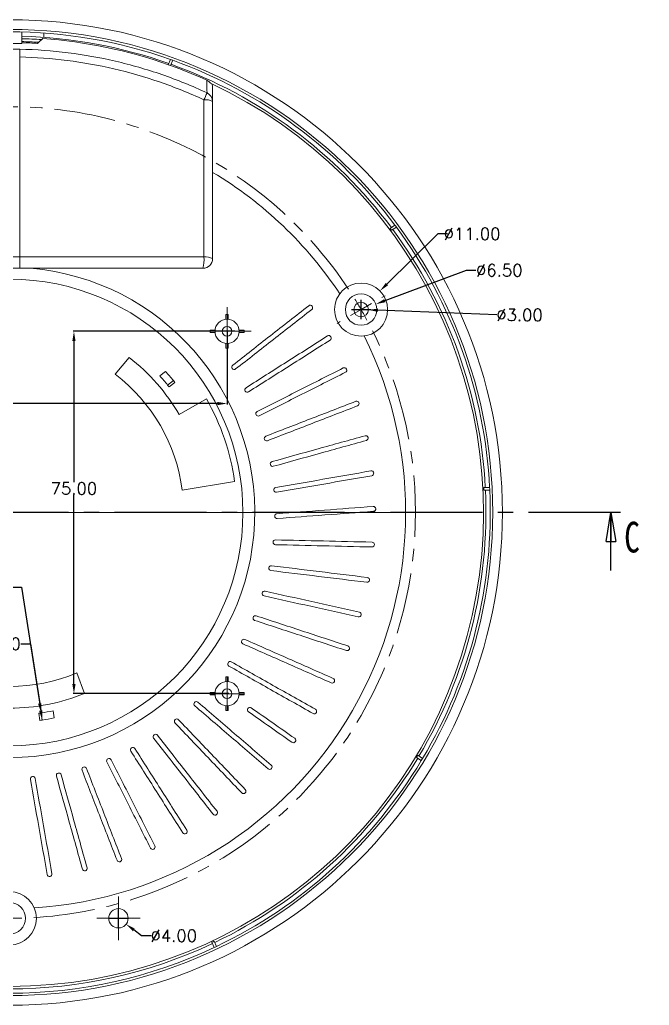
# Model space of a CAD drawing. Header units: inches. Extents: x -602 to 2189, y 557 to 1254.
# Drawn here: x -253.6 to -123.3, y 898.7 to 1102.7 of the extents above; entities that cross this region are included whole.
import ezdxf

# ---------------------------------------------------------------- set-up
doc = ezdxf.new("R2010")
doc.units = ezdxf.units.IN
doc.linetypes.add('CENTER2', pattern=[28.575, 19.05, -3.175, 3.175, -3.175])
doc.linetypes.add('CENTERX2', pattern=[20.32, 12.7, -2.54, 2.54, -2.54])
doc.styles.add('SLDTEXTSTYLE0', font='TXT', dxfattribs={"width": 0.75})
doc.styles.get("Standard").update_dxf_attribs({"font": 'txt', "bigfont": 'gbcbig.shx'})
doc.dimstyles.new('2.5', dxfattribs={"dimtxt": 2.5, "dimasz": 2, "dimexe": 0.18, "dimexo": 0.0625, "dimgap": 0.09, "dimtad": 0, "dimtih": 1, "dimtoh": 1, "dimzin": 0, "dimdsep": 46, "dimtxsty": 'Standard', "dimcen": 2, "dimadec": 0, "dimazin": 0, "dimtfac": 1, "dimtofl": 0, "dimtmove": 0, "dimatfit": 3, "dimfxl": 1, "dimtolj": 1, "dimtzin": 0, "dimarcsym": 0})

# ---------------------------------------------------------------- blocks, each defined once
blk = doc.blocks.new('SW_CENTERMARKSYMBOL_4')
at = {"color": 0, "linetype": 'Continuous', "lineweight": 0}
for p, q in [((0, 2.5), (0, 5)), ((0, 0), (0, 2.5)), ((-2.5, 0), (-5, 0)), ((0, 0), (-2.5, 0)), ((0, 0), (0, -2.5)), ((0, 0), (2.5, 0)), ((2.5, 0), (5, 0)), ((0, -2.5), (0, -5))]:
    blk.add_line(p, q, dxfattribs=at)
blk = doc.blocks.new('SW_CENTERMARKSYMBOL_6')
at = {"color": 0, "linetype": 'Continuous', "lineweight": 0}
for p, q in [((72.75, -37), (72.75, 44.5)), ((-4.33, 2.5), (-4.98, 2.87)), ((149.82, 2.5), (150.47, 2.87)), ((0, 0), (-2.17, 1.25)), ((0, 0), (2.17, -1.25)), ((145.49, 0), (147.66, 1.25)), ((145.49, 0), (143.33, -1.25)), ((4.33, -2.5), (4.98, -2.88)), ((141.16, -2.5), (140.51, -2.88)), ((72.75, -42), (72.75, -39.5)), ((67.75, -42), (-13.75, -42)), ((72.75, -42), (70.25, -42)), ((72.75, -42), (72.75, -44.5)), ((72.75, -42), (75.25, -42)), ((77.75, -42), (159.25, -42)), ((72.75, -47), (72.75, -128.5)), ((72.75, -121), (72.75, -120.25)), ((72.75, -126), (72.75, -123.5)), ((72.75, -126), (72.75, -128.5)), ((72.75, -131), (72.75, -131.75))]:
    blk.add_line(p, q, dxfattribs=at)
at = {"color": 0, "linetype": 'CENTERX2', "lineweight": 0}
for start, end in [(33.4105, 146.5895), (153.4105, 266.5895), (273.4105, 26.5895)]:
    blk.add_arc((72.75, -42), 84, start, end, dxfattribs=at)
at = {"color": 0, "linetype": 'Continuous', "lineweight": 0}
for start, end in [(148.2948, 150), (30, 31.7052), (150, 151.7052), (28.2948, 30), (268.2948, 270), (270, 271.7052)]:
    blk.add_arc((72.75, -42), 84, start, end, dxfattribs=at)
blk = doc.blocks.new('SW_CENTERMARKSYMBOL_8')
at = {"color": 0, "linetype": 'Continuous', "lineweight": 0}
for p, q in [((0, 2.5), (0, 4.5)), ((0, 0), (0, 2.5)), ((-2.5, 0), (-4.5, 0)), ((0, 0), (-2.5, 0)), ((0, 0), (0, -2.5)), ((0, 0), (2.5, 0)), ((2.5, 0), (4.5, 0)), ((0, -2.5), (0, -4.5))]:
    blk.add_line(p, q, dxfattribs=at)
blk = doc.blocks.new('SW_CENTERMARKSYMBOL_9')
at = {"color": 0, "linetype": 'Continuous', "lineweight": 0}
for p, q in [((0, 2.5), (0, 3.5)), ((0, 0), (0, 2.5)), ((-2.5, 0), (-3.5, 0)), ((0, 0), (-2.5, 0)), ((0, 0), (0, -2.5)), ((0, 0), (2.5, 0)), ((2.5, 0), (3.5, 0)), ((0, -2.5), (0, -3.5))]:
    blk.add_line(p, q, dxfattribs=at)
blk = doc.blocks.new('_CLOSED')
at = {"color": 0, "linetype": 'ByBlock', "lineweight": -2}
for p, q in [((-1, 0.166667), (0, 0)), ((-1, 0.166667), (-1, -0.166667)), ((0, 0), (-1, -0.166667)), ((0, 0), (-1, 0))]:
    blk.add_line(p, q, dxfattribs=at)
blk = doc.blocks.new('*D178')
at = {"color": 0, "lineweight": -2}
for p, q in [((-209.09, 1038.16), (-242.59, 1038.16)), ((-242.41, 1036.16), (-242.41, 1006.96)), ((-242.41, 965.16), (-242.41, 1004.28)), ((-210.3, 963.16), (-242.59, 963.16))]:
    blk.add_line(p, q, dxfattribs=at)
at = {"color": 0}
for points in [[(-242.74, 1036.16), (-242.07, 1036.16), (-242.41, 1038.16)], [(-242.74, 965.16), (-242.07, 965.16), (-242.41, 963.16)]]:
    blk.add_solid(points, dxfattribs=at)
at = {"layer": 'Defpoints', "color": 0}
for p in [(-242.41, 1038.16), (-209.02, 1038.16), (-210.24, 963.16)]:
    blk.add_point(p, dxfattribs=at)
at = {"color": 0, "insert": (-242.41, 1005.62), "char_height": 2.5, "attachment_point": 5}
blk.add_mtext('\\A1;75.00', dxfattribs=at)
blk = doc.blocks.new('*D179')
at = {"color": 0, "lineweight": -2}
for p, q in [((-300.69, 1038.09), (-300.69, 1023.03)), ((-210.69, 1038.09), (-210.69, 1023.03)), ((-298.69, 1023.21), (-268.79, 1023.21)), ((-212.69, 1023.21), (-259.86, 1023.21))]:
    blk.add_line(p, q, dxfattribs=at)
at = {"color": 0}
for points in [[(-298.69, 1023.54), (-298.69, 1022.88), (-300.69, 1023.21)], [(-212.69, 1023.54), (-212.69, 1022.88), (-210.69, 1023.21)]]:
    blk.add_solid(points, dxfattribs=at)
at = {"layer": 'Defpoints', "color": 0}
for p in [(-300.69, 1038.16), (-210.69, 1038.16), (-210.69, 1023.21)]:
    blk.add_point(p, dxfattribs=at)
at = {"color": 0, "insert": (-264.33, 1023.21), "char_height": 2.5, "attachment_point": 5}
blk.add_mtext('\\A1;90.00', dxfattribs=at)
blk = doc.blocks.new('*D186')
at = {"color": 0, "lineweight": -2}
for p, q in [((-167.05, 1058.33), (-177.6, 1047.92)), ((-165.05, 1058.33), (-167.05, 1058.33)), ((-182.94, 1040.66), (-182.94, 1044.66)), ((-184.94, 1042.66), (-180.94, 1042.66))]:
    blk.add_line(p, q, dxfattribs=at)
at = {"color": 0}
blk.add_solid([(-177.84, 1048.16), (-177.37, 1047.68), (-179.03, 1046.52)], dxfattribs=at)
at = {"layer": 'Defpoints', "color": 0}
for p in [(-179.03, 1046.52), (-186.86, 1038.79)]:
    blk.add_point(p, dxfattribs=at)
at = {"color": 0, "insert": (-159.96, 1058.33), "char_height": 2.5, "attachment_point": 5}
blk.add_mtext('\\A1;∅11.00', dxfattribs=at)
blk = doc.blocks.new('*D187')
at = {"color": 0, "lineweight": -2}
for p, q in [((-161.2, 1050.78), (-178.03, 1044.49)), ((-159.2, 1050.78), (-161.2, 1050.78)), ((-182.94, 1040.66), (-182.94, 1044.66)), ((-184.94, 1042.66), (-180.94, 1042.66))]:
    blk.add_line(p, q, dxfattribs=at)
at = {"color": 0}
blk.add_solid([(-178.14, 1044.81), (-177.91, 1044.18), (-179.9, 1043.79)], dxfattribs=at)
at = {"layer": 'Defpoints', "color": 0}
for p in [(-179.9, 1043.79), (-185.99, 1041.52)]:
    blk.add_point(p, dxfattribs=at)
at = {"color": 0, "insert": (-154.32, 1050.78), "char_height": 2.5, "attachment_point": 5}
blk.add_mtext('\\A1;∅6.50', dxfattribs=at)
blk = doc.blocks.new('*D188')
at = {"color": 0, "lineweight": -2}
for p, q in [((-182.94, 1040.66), (-182.94, 1044.66)), ((-184.94, 1042.66), (-180.94, 1042.66)), ((-154.81, 1041.55), (-179.45, 1042.52))]:
    blk.add_line(p, q, dxfattribs=at)
at = {"color": 0}
blk.add_solid([(-179.43, 1042.85), (-179.46, 1042.19), (-181.44, 1042.6)], dxfattribs=at)
at = {"layer": 'Defpoints', "color": 0}
for p in [(-184.44, 1042.71), (-181.44, 1042.6)]:
    blk.add_point(p, dxfattribs=at)
at = {"color": 0, "insert": (-150.14, 1041.55), "char_height": 2.5, "attachment_point": 5}
blk.add_mtext('\\A1;∅3.00', dxfattribs=at)
blk = doc.blocks.new('*D189')
at = {"color": 0, "lineweight": -2}
for p, q in [((-253.43, 973.47), (-251.43, 973.47)), ((-251.43, 973.47), (-249.5, 961.14))]:
    blk.add_line(p, q, dxfattribs=at)
at = {"color": 0}
blk.add_solid([(-249.17, 961.19), (-249.83, 961.09), (-249.2, 959.16)], dxfattribs=at)
at = {"layer": 'Defpoints', "color": 0}
for p in [(-255.69, 1000.66), (-249.2, 959.16)]:
    blk.add_point(p, dxfattribs=at)
at = {"color": 0, "insert": (-259.36, 973.47), "char_height": 2.5, "attachment_point": 5}
blk.add_mtext('\\A1;R42.00', dxfattribs=at)
blk = doc.blocks.new('*D190')
at = {"color": 0, "lineweight": -2}
for p, q in [((-255.27, 985.19), (-253.27, 985.19)), ((-253.27, 985.19), (-249.29, 959.65))]:
    blk.add_line(p, q, dxfattribs=at)
at = {"color": 0}
blk.add_solid([(-248.96, 959.7), (-249.62, 959.6), (-248.98, 957.68)], dxfattribs=at)
at = {"layer": 'Defpoints', "color": 0}
for p in [(-255.69, 1000.66), (-248.98, 957.68)]:
    blk.add_point(p, dxfattribs=at)
at = {"color": 0, "insert": (-261.41, 985.19), "char_height": 2.5, "attachment_point": 5}
blk.add_mtext('\\A1;R43.50', dxfattribs=at)
blk = doc.blocks.new('*D191')
at = {"color": 0, "lineweight": -2}
for p, q in [((-233.19, 914.66), (-233.19, 918.66)), ((-235.19, 916.66), (-231.19, 916.66)), ((-228.4, 913.04), (-230, 914.25)), ((-226.4, 913.04), (-228.4, 913.04))]:
    blk.add_line(p, q, dxfattribs=at)
at = {"color": 0}
blk.add_solid([(-229.8, 914.51), (-230.2, 913.98), (-231.59, 915.45)], dxfattribs=at)
at = {"layer": 'Defpoints', "color": 0}
for p in [(-234.79, 917.86), (-231.59, 915.45)]:
    blk.add_point(p, dxfattribs=at)
at = {"color": 0, "insert": (-221.73, 913.04), "char_height": 2.5, "attachment_point": 5}
blk.add_mtext('\\A1;∅4.00', dxfattribs=at)
blk = doc.blocks.new('*D205')
at = {"color": 0, "lineweight": -2}
for p, q in [((-96.69, 941.35), (-94.69, 941.35)), ((-94.69, 941.35), (-91.56, 942.2))]:
    blk.add_line(p, q, dxfattribs=at)
at = {"color": 0}
blk.add_solid([(-91.65, 942.53), (-91.47, 941.88), (-89.63, 942.73)], dxfattribs=at)
at = {"layer": 'Defpoints', "color": 0}
for p in [(-89.63, 942.73), (-186.47, 916.41)]:
    blk.add_point(p, dxfattribs=at)
at = {"color": 0, "insert": (-103.44, 941.35), "char_height": 2.5, "attachment_point": 5}
blk.add_mtext('\\A1;R100.36', dxfattribs=at)

msp = doc.modelspace()

# ---------------------------------------------------------------- linework, layer by layer
at = {"color": 7, "linetype": 'Continuous', "lineweight": 15}
for p, q in [((-253.189, 1100.124), (-253.189, 1097.723)), ((-248.617, 1099), (-248.617, 1099.904)), ((-253.64, 1053.549), (-253.64, 1094.938)), ((-222.412, 1094.426), (-222.873, 1093.314)), ((-222.401, 1093.145), (-221.941, 1094.257)), ((-215.499, 1053.547), (-215.499, 1086.074)), ((-213.689, 1085.728), (-213.689, 1053.201)), ((-175.924, 1060.135), (-176.925, 1059.466)), ((-176.627, 1059.064), (-175.626, 1059.733)), ((-257.739, 1053.549), (-253.64, 1053.549)), ((-253.64, 1051.201), (-253.64, 1053.549)), ((-253.64, 1051.201), (-257.739, 1051.201)), ((-215.689, 1051.201), (-253.64, 1051.201)), ((-210.939, 1041.656), (-210.939, 1040.643)), ((-210.439, 1041.656), (-210.939, 1041.656)), ((-210.439, 1040.643), (-210.439, 1041.656)), ((-214.189, 1038.406), (-214.189, 1037.906)), ((-213.177, 1038.406), (-214.189, 1038.406)), ((-207.189, 1038.406), (-208.202, 1038.406)), ((-207.189, 1037.906), (-207.189, 1038.406)), ((-214.189, 1037.906), (-213.177, 1037.906)), ((-208.202, 1037.906), (-207.189, 1037.906)), ((-210.939, 1035.668), (-210.939, 1034.656)), ((-210.939, 1034.656), (-210.439, 1034.656)), ((-210.439, 1034.656), (-210.439, 1035.668)), ((-230.982, 1032.746), (-233.86, 1029.282)), ((-223.447, 1029.856), (-224.628, 1028.926)), ((-223.001, 1027.028), (-221.822, 1027.955)), ((-222.689, 1026.637), (-221.511, 1027.564)), ((-214.986, 1024.156), (-220.615, 1020.906)), ((-219.984, 1005.248), (-209.134, 1007.106)), ((-156.322, 1005.796), (-157.526, 1005.796)), ((-157.501, 1005.296), (-156.298, 1005.296)), ((-240.252, 963.213), (-241.813, 967.438)), ((-210.939, 965.643), (-210.939, 966.656)), ((-210.939, 966.656), (-210.439, 966.656)), ((-210.439, 966.656), (-210.439, 965.643)), ((-214.189, 962.906), (-214.189, 963.406)), ((-214.189, 963.406), (-213.177, 963.406)), ((-213.177, 962.906), (-214.189, 962.906)), ((-208.202, 963.406), (-207.189, 963.406)), ((-207.189, 962.906), (-208.202, 962.906)), ((-207.189, 963.406), (-207.189, 962.906)), ((-249.689, 959.087), (-249.475, 957.602)), ((-249.195, 959.161), (-248.981, 957.676)), ((-246.523, 958.133), (-246.737, 959.621)), ((-210.939, 959.656), (-210.939, 960.668)), ((-210.439, 959.656), (-210.939, 959.656)), ((-210.439, 960.668), (-210.439, 959.656)), ((-171.471, 949.963), (-170.47, 949.295)), ((-170.213, 949.724), (-171.214, 950.393)), ((-212.914, 910.82), (-213.375, 911.932)), ((-213.828, 911.717), (-213.367, 910.605))]:
    msp.add_line(p, q, dxfattribs=at)
at = {"color": 1, "linetype": 'CENTER2'}
msp.add_line((-129.209, 1000.656), (-382.169, 1000.656), dxfattribs=at)
at = {"color": 7, "linetype": 'Continuous', "lineweight": 30}
msp.add_line((-131.209, 988.656), (-131.209, 1000.656), dxfattribs=at)
at = {"color": 7, "linetype": 'Continuous', "lineweight": 15}
for centre, radius in [((-255.689, 1000.656), 102), ((-255.689, 1000.656), 100), ((-255.689, 1000.656), 48.284), ((-182.943, 1042.656), 5.5), ((-182.943, 1042.656), 3.25), ((-182.943, 1042.656), 1.5), ((-210.689, 1038.156), 2.5), ((-210.689, 1038.156), 1), ((-210.689, 963.156), 2.5), ((-210.689, 963.156), 1), ((-255.689, 916.656), 5.5), ((-255.689, 916.656), 3.25), ((-233.189, 916.656), 2)]:
    msp.add_circle(centre, radius, dxfattribs=at)
for centre, radius, start, end in [((-255.689, 1000.656), 99.5, 70.46118, 109.53882), ((-255.689, 1000.656), 97.099, 88.52465, 91.47535), ((-255.689, 1000.656), 98.598, 70.4883, 88.54708), ((-255.689, 1000.656), 98.098, 86.16387, 88.53967), ((-255.689, 1000.656), 97.5, 86.49825, 88.53072), ((-255.689, 1000.656), 97.275, 86.61124, 88.52732), ((-255.689, 1000.656), 98.333, 70.49634, 86.03003), ((-107.757, 1091.885), 145.915, 178.16386, 178.80093), ((-255.689, 1000.656), 99.5, 70.17291, 70.46118), ((-255.689, 1000.656), 99.5, 36.71118, 70.17291), ((-255.689, 1000.656), 98.298, 70.20562, 70.49743), ((-255.689, 1000.656), 98.333, 65.47474, 70.20465), ((-255.689, 1000.656), 98.598, 36.7383, 70.19739), ((-255.689, 1000.656), 98.098, 115.0799, 64.9201), ((-253.153, 1103.904), 41.662, 334.66032, 336.82759), ((-215.651, 1085.719), 1.962, 0.25502, 65.94418), ((-215.093, 1083.29), 2.813, 60.06983, 98.29517), ((-255.689, 1000.656), 81.972, 33.53064, 59.17823), ((-255.689, 1000.656), 98.298, 36.45562, 36.74743), ((-255.689, 1000.656), 98.598, 2.9883, 36.44739), ((-255.689, 1000.656), 99.5, 36.42291, 36.71118), ((-255.689, 1000.656), 99.5, 2.96118, 36.42291), ((-221.999, 1052.895), 6.533, 344.97492, 5.7293), ((-215.689, 1053.201), 2, 270, 0), ((-215.093, 1050.763), 2.813, 60.06983, 98.29517), ((-255.689, 1000.656), 50.728, 94.86336, 85.13664), ((-255.689, 1000.656), 81.972, 273.53064, 26.46936), ((-255.689, 1000.656), 40.5, 30, 52.40612), ((-255.689, 1000.656), 36, 7.32842, 52.67158), ((-255.689, 1000.656), 42, 38.89532, 42.30664), ((-255.689, 1000.656), 43.5, 38.8718, 42.16526), ((-255.689, 1000.656), 42, 38.21321, 38.89532), ((-255.689, 1000.656), 43.5, 38.21321, 38.8718), ((-255.689, 1000.656), 47, 7.88753, 30), ((-255.689, 1000.656), 98.298, 2.70562, 2.99743), ((-255.689, 1000.656), 99.5, 2.67291, 2.96118), ((-255.689, 1000.656), 98.598, 329.2383, 2.69739), ((-255.689, 1000.656), 99.5, 329.21118, 2.67291), ((-255.689, 1000.656), 36, 247.32842, 292.67158), ((-255.689, 1000.656), 40.5, 270, 292.40612), ((-255.689, 1000.656), 42, 278.21321, 278.89532), ((-255.689, 1000.656), 42, 278.89532, 282.30664), ((-255.689, 1000.656), 43.5, 278.21321, 278.8718), ((-255.689, 1000.656), 43.5, 278.8718, 282.16526), ((-255.689, 1000.656), 98.598, 295.4883, 328.94739), ((-255.689, 1000.656), 99.5, 295.46118, 328.92291), ((-255.689, 1000.656), 98.298, 328.95562, 329.24743), ((-255.689, 1000.656), 99.5, 328.92291, 329.21118), ((-255.689, 1000.656), 98.298, 295.20562, 295.49743), ((-255.689, 1000.656), 99.5, 244.82709, 295.17291), ((-255.689, 1000.656), 98.598, 244.80261, 295.19739), ((-255.689, 1000.656), 99.5, 295.17291, 295.46118)]:
    msp.add_arc(centre, radius, start, end, dxfattribs=at)
msp.add_ellipse((-253.64, 1053.201), major_axis=(400, 0), ratio=0.0008682, start_param=1.4752989, end_param=1.5707963, dxfattribs=at)
for points in [[(-249.939, 1097.761), (-249.587, 1098.093), (-249.234, 1098.424), (-248.882, 1098.753)], [(-257.782, 1096.56), (-256.387, 1096.592), (-254.992, 1096.592), (-253.597, 1096.56)], [(-213.689, 1088.549), (-213.689, 1087.611), (-213.689, 1086.671), (-213.689, 1085.728)], [(-197.266, 953.096), (-200.298, 955.222), (-203.299, 957.328), (-206.27, 959.412)], [(-205.696, 960.231), (-202.725, 958.146), (-199.723, 956.041), (-196.692, 953.915)]]:
    msp.add_open_spline(points, degree=3, dxfattribs=at)
for points, knots in [([(-253.597, 1096.56), (-250.232, 1096.484), (-246.9, 1096.235), (-240.302, 1095.4), (-237.035, 1094.814), (-230.567, 1093.308), (-227.365, 1092.388), (-222.612, 1090.747), (-221.034, 1090.156), (-217.917, 1088.894), (-216.375, 1088.223), (-214.851, 1087.51)], [0, 0, 0, 0, 0.25, 0.25, 0.5, 0.5, 0.75, 0.75, 0.875, 0.875, 1, 1, 1, 1]), ([(-215.499, 1086.074), (-217, 1086.772), (-218.519, 1087.43), (-221.589, 1088.667), (-223.143, 1089.246), (-227.822, 1090.852), (-230.974, 1091.754), (-237.341, 1093.229), (-240.556, 1093.802), (-247.05, 1094.62), (-250.329, 1094.864), (-253.64, 1094.938)], [0, 0, 0, 0, 0.125, 0.125, 0.25, 0.25, 0.5, 0.5, 0.75, 0.75, 1, 1, 1, 1]), ([(-214.851, 1087.51), (-214.853, 1087.766), (-214.856, 1088.022), (-214.858, 1088.278), (-214.862, 1088.892), (-214.867, 1089.505), (-214.872, 1090.117)], [0, 0, 0, 0, 0.004, 0.004, 0.004, 0.013618257, 0.013618257, 0.013618257, 0.013618257]), ([(-214.872, 1090.117), (-214.721, 1090.048), (-214.581, 1089.962), (-214.325, 1089.757), (-214.208, 1089.637), (-214.108, 1089.505)], [0, 0, 0, 0, 0.5, 0.5, 1, 1, 1, 1]), ([(-213.869, 1089.393), (-213.81, 1089.259), (-213.765, 1089.122), (-213.705, 1088.84), (-213.689, 1088.695), (-213.689, 1088.549)], [0, 0, 0, 0, 0.5, 0.5, 1, 1, 1, 1]), ([(-209.537, 1031.148), (-206.959, 1033.162), (-204.357, 1035.195), (-199.104, 1039.3), (-196.453, 1041.371), (-193.777, 1043.461)], [0, 0, 0, 0, 0.5, 0.5, 1, 1, 1, 1]), ([(-193.162, 1042.673), (-195.837, 1040.583), (-198.487, 1038.512), (-203.741, 1034.408), (-206.343, 1032.374), (-208.922, 1030.36)], [0, 0, 0, 0, 0.5, 0.5, 1, 1, 1, 1]), ([(-193.777, 1043.461), (-193.673, 1043.542), (-193.538, 1043.579), (-193.279, 1043.548), (-193.156, 1043.478), (-192.995, 1043.273), (-192.957, 1043.137), (-192.989, 1042.875), (-193.058, 1042.754), (-193.162, 1042.673)], [0, 0, 0, 0, 0.25, 0.25, 0.5, 0.5, 0.75, 0.75, 1, 1, 1, 1]), ([(-206.774, 1026.483), (-204.011, 1028.235), (-201.222, 1030.003), (-195.592, 1033.573), (-192.751, 1035.375), (-189.883, 1037.193)], [0, 0, 0, 0, 0.5, 0.5, 1, 1, 1, 1]), ([(-189.348, 1036.349), (-192.215, 1034.531), (-195.056, 1032.729), (-200.686, 1029.159), (-203.475, 1027.39), (-206.238, 1025.638)], [0, 0, 0, 0, 0.5, 0.5, 1, 1, 1, 1]), ([(-189.883, 1037.193), (-189.772, 1037.264), (-189.634, 1037.288), (-189.38, 1037.231), (-189.264, 1037.15), (-189.124, 1036.929), (-189.099, 1036.791), (-189.157, 1036.533), (-189.237, 1036.42), (-189.348, 1036.349)], [0, 0, 0, 0, 0.25, 0.25, 0.5, 0.5, 0.75, 0.75, 1, 1, 1, 1]), ([(-208.922, 1030.36), (-209.024, 1030.28), (-209.155, 1030.243), (-209.414, 1030.271), (-209.54, 1030.34), (-209.704, 1030.549), (-209.742, 1030.687), (-209.708, 1030.95), (-209.639, 1031.068), (-209.537, 1031.148)], [0, 0, 0, 0, 0.25, 0.25, 0.5, 0.5, 0.75, 0.75, 1, 1, 1, 1]), ([(-204.48, 1021.569), (-201.559, 1023.042), (-198.61, 1024.529), (-192.657, 1027.531), (-189.654, 1029.046), (-186.622, 1030.575)], [0, 0, 0, 0, 0.5, 0.5, 1, 1, 1, 1]), ([(-186.622, 1030.575), (-186.504, 1030.634), (-186.365, 1030.644), (-186.117, 1030.562), (-186.01, 1030.47), (-185.892, 1030.237), (-185.881, 1030.097), (-185.963, 1029.846), (-186.054, 1029.741), (-186.172, 1029.682)], [0, 0, 0, 0, 0.25, 0.25, 0.5, 0.5, 0.75, 0.75, 1, 1, 1, 1]), ([(-186.172, 1029.682), (-189.203, 1028.153), (-192.206, 1026.638), (-198.159, 1023.637), (-201.108, 1022.149), (-204.03, 1020.676)], [0, 0, 0, 0, 0.5, 0.5, 1, 1, 1, 1]), ([(-206.238, 1025.638), (-206.347, 1025.569), (-206.482, 1025.544), (-206.736, 1025.598), (-206.855, 1025.678), (-206.998, 1025.902), (-207.023, 1026.044), (-206.963, 1026.302), (-206.883, 1026.413), (-206.774, 1026.483)], [0, 0, 0, 0, 0.25, 0.25, 0.5, 0.5, 0.75, 0.75, 1, 1, 1, 1]), ([(-202.678, 1016.454), (-199.627, 1017.634), (-196.547, 1018.825), (-190.329, 1021.23), (-187.191, 1022.443), (-184.025, 1023.668)], [0, 0, 0, 0, 0.5, 0.5, 1, 1, 1, 1]), ([(-183.664, 1022.735), (-186.83, 1021.511), (-189.967, 1020.298), (-196.185, 1017.893), (-199.266, 1016.702), (-202.317, 1015.522)], [0, 0, 0, 0, 0.5, 0.5, 1, 1, 1, 1]), ([(-184.025, 1023.668), (-183.902, 1023.716), (-183.762, 1023.712), (-183.523, 1023.607), (-183.425, 1023.504), (-183.331, 1023.261), (-183.333, 1023.12), (-183.44, 1022.879), (-183.541, 1022.783), (-183.664, 1022.735)], [0, 0, 0, 0, 0.25, 0.25, 0.5, 0.5, 0.75, 0.75, 1, 1, 1, 1]), ([(-204.03, 1020.676), (-204.145, 1020.618), (-204.281, 1020.606), (-204.529, 1020.685), (-204.639, 1020.777), (-204.76, 1021.013), (-204.771, 1021.157), (-204.686, 1021.408), (-204.595, 1021.511), (-204.48, 1021.569)], [0, 0, 0, 0, 0.25, 0.25, 0.5, 0.5, 0.75, 0.75, 1, 1, 1, 1]), ([(-202.317, 1015.522), (-202.438, 1015.475), (-202.575, 1015.477), (-202.814, 1015.579), (-202.915, 1015.681), (-203.012, 1015.929), (-203.008, 1016.073), (-202.899, 1016.314), (-202.799, 1016.408), (-202.678, 1016.454)], [0, 0, 0, 0, 0.25, 0.25, 0.5, 0.5, 0.75, 0.75, 1, 1, 1, 1]), ([(-201.386, 1011.188), (-198.234, 1012.063), (-195.052, 1012.947), (-188.628, 1014.732), (-185.387, 1015.632), (-182.116, 1016.541)], [0, 0, 0, 0, 0.5, 0.5, 1, 1, 1, 1]), ([(-182.116, 1016.541), (-181.989, 1016.576), (-181.85, 1016.558), (-181.623, 1016.43), (-181.535, 1016.319), (-181.465, 1016.067), (-181.482, 1015.928), (-181.612, 1015.698), (-181.721, 1015.612), (-181.848, 1015.577)], [0, 0, 0, 0, 0.25, 0.25, 0.5, 0.5, 0.75, 0.75, 1, 1, 1, 1]), ([(-181.848, 1015.577), (-185.119, 1014.668), (-188.36, 1013.768), (-194.783, 1011.984), (-197.966, 1011.1), (-201.118, 1010.224)], [0, 0, 0, 0, 0.5, 0.5, 1, 1, 1, 1]), ([(-201.118, 1010.224), (-201.243, 1010.19), (-201.379, 1010.205), (-201.607, 1010.33), (-201.697, 1010.442), (-201.77, 1010.698), (-201.752, 1010.841), (-201.62, 1011.07), (-201.511, 1011.153), (-201.386, 1011.188)], [0, 0, 0, 0, 0.25, 0.25, 0.5, 0.5, 0.75, 0.75, 1, 1, 1, 1]), ([(-200.616, 1005.82), (-197.393, 1006.383), (-194.14, 1006.951), (-187.572, 1008.098), (-184.259, 1008.676), (-180.914, 1009.26)], [0, 0, 0, 0, 0.5, 0.5, 1, 1, 1, 1]), ([(-180.742, 1008.275), (-184.086, 1007.691), (-187.4, 1007.113), (-193.967, 1005.966), (-197.22, 1005.398), (-200.444, 1004.835)], [0, 0, 0, 0, 0.5, 0.5, 1, 1, 1, 1]), ([(-180.914, 1009.26), (-180.784, 1009.283), (-180.648, 1009.252), (-180.434, 1009.102), (-180.358, 1008.983), (-180.313, 1008.726), (-180.343, 1008.588), (-180.495, 1008.372), (-180.612, 1008.298), (-180.742, 1008.275)], [0, 0, 0, 0, 0.25, 0.25, 0.5, 0.5, 0.75, 0.75, 1, 1, 1, 1]), ([(-200.444, 1004.835), (-200.571, 1004.813), (-200.705, 1004.841), (-200.92, 1004.989), (-200.998, 1005.108), (-201.045, 1005.37), (-201.014, 1005.51), (-200.86, 1005.726), (-200.743, 1005.798), (-200.616, 1005.82)], [0, 0, 0, 0, 0.25, 0.25, 0.5, 0.5, 0.75, 0.75, 1, 1, 1, 1]), ([(-200.375, 1000.403), (-197.112, 1000.647), (-193.819, 1000.894), (-187.171, 1001.392), (-183.816, 1001.644), (-180.431, 1001.897)], [0, 0, 0, 0, 0.5, 0.5, 1, 1, 1, 1]), ([(-180.431, 1001.897), (-180.299, 1001.907), (-180.166, 1001.863), (-179.969, 1001.693), (-179.905, 1001.567), (-179.885, 1001.306), (-179.928, 1001.173), (-180.1, 1000.973), (-180.224, 1000.91), (-180.356, 1000.9)], [0, 0, 0, 0, 0.25, 0.25, 0.5, 0.5, 0.75, 0.75, 1, 1, 1, 1]), ([(-200.3, 999.406), (-200.429, 999.396), (-200.559, 999.438), (-200.759, 999.605), (-200.825, 999.732), (-200.846, 999.997), (-200.801, 1000.134), (-200.627, 1000.333), (-200.504, 1000.393), (-200.375, 1000.403)], [0, 0, 0, 0, 0.25, 0.25, 0.5, 0.5, 0.75, 0.75, 1, 1, 1, 1]), ([(-180.356, 1000.9), (-183.741, 1000.647), (-187.096, 1000.395), (-193.744, 999.897), (-197.037, 999.65), (-200.3, 999.406)], [0, 0, 0, 0, 0.5, 0.5, 1, 1, 1, 1]), ([(-200.689, 993.988), (-200.817, 993.991), (-200.943, 994.046), (-201.125, 994.231), (-201.179, 994.364), (-201.174, 994.63), (-201.115, 994.762), (-200.923, 994.943), (-200.795, 994.991), (-200.665, 994.988)], [0, 0, 0, 0, 0.25, 0.25, 0.5, 0.5, 0.75, 0.75, 1, 1, 1, 1]), ([(-180.694, 993.523), (-184.088, 993.602), (-187.451, 993.68), (-194.116, 993.835), (-197.417, 993.912), (-200.689, 993.988)], [0, 0, 0, 0, 0.5, 0.5, 1, 1, 1, 1]), ([(-200.665, 994.988), (-197.395, 994.912), (-194.093, 994.835), (-187.428, 994.68), (-184.065, 994.602), (-180.671, 994.523)], [0, 0, 0, 0, 0.5, 0.5, 1, 1, 1, 1]), ([(-180.671, 994.523), (-180.54, 994.52), (-180.411, 994.463), (-180.231, 994.274), (-180.18, 994.143), (-180.185, 993.881), (-180.242, 993.752), (-180.432, 993.57), (-180.562, 993.52), (-180.694, 993.523)], [0, 0, 0, 0, 0.25, 0.25, 0.5, 0.5, 0.75, 0.75, 1, 1, 1, 1]), ([(-201.606, 988.635), (-201.734, 988.651), (-201.854, 988.717), (-202.017, 988.92), (-202.057, 989.057), (-202.026, 989.321), (-201.955, 989.446), (-201.745, 989.608), (-201.613, 989.643), (-201.485, 989.628)], [0, 0, 0, 0, 0.25, 0.25, 0.5, 0.5, 0.75, 0.75, 1, 1, 1, 1]), ([(-201.485, 989.628), (-198.237, 989.232), (-194.959, 988.832), (-188.341, 988.025), (-185.002, 987.618), (-181.632, 987.207)], [0, 0, 0, 0, 0.5, 0.5, 1, 1, 1, 1]), ([(-181.753, 986.214), (-185.123, 986.625), (-188.462, 987.032), (-195.079, 987.839), (-198.358, 988.239), (-201.606, 988.635)], [0, 0, 0, 0, 0.5, 0.5, 1, 1, 1, 1]), ([(-181.632, 987.207), (-181.501, 987.191), (-181.379, 987.122), (-181.218, 986.916), (-181.18, 986.78), (-181.211, 986.521), (-181.28, 986.398), (-181.488, 986.235), (-181.622, 986.198), (-181.753, 986.214)], [0, 0, 0, 0, 0.25, 0.25, 0.5, 0.5, 0.75, 0.75, 1, 1, 1, 1]), ([(-203.043, 983.397), (-203.169, 983.425), (-203.281, 983.503), (-203.424, 983.721), (-203.451, 983.862), (-203.394, 984.121), (-203.311, 984.239), (-203.086, 984.379), (-202.951, 984.401), (-202.825, 984.373)], [0, 0, 0, 0, 0.25, 0.25, 0.5, 0.5, 0.75, 0.75, 1, 1, 1, 1]), ([(-183.522, 979.044), (-186.835, 979.783), (-190.119, 980.515), (-196.625, 981.966), (-199.849, 982.685), (-203.043, 983.397)], [0, 0, 0, 0, 0.5, 0.5, 1, 1, 1, 1]), ([(-202.825, 984.373), (-199.632, 983.661), (-196.408, 982.942), (-189.902, 981.491), (-186.618, 980.759), (-183.304, 980.02)], [0, 0, 0, 0, 0.5, 0.5, 1, 1, 1, 1]), ([(-204.673, 979.275), (-204.796, 979.316), (-204.933, 979.307), (-205.168, 979.19), (-205.263, 979.082), (-205.346, 978.828), (-205.333, 978.686), (-205.212, 978.453), (-205.107, 978.365), (-204.985, 978.325)], [0, 0, 0, 0, 0.25, 0.25, 0.5, 0.5, 0.75, 0.75, 1, 1, 1, 1]), ([(-204.673, 979.275), (-201.565, 978.254), (-198.428, 977.223), (-192.094, 975.142), (-188.898, 974.092), (-185.673, 973.032)], [0, 0, 0, 0, 0.5, 0.5, 1, 1, 1, 1]), ([(-183.304, 980.02), (-183.176, 979.991), (-183.062, 979.911), (-182.921, 979.691), (-182.897, 979.551), (-182.953, 979.296), (-183.034, 979.181), (-183.257, 979.039), (-183.393, 979.015), (-183.522, 979.044)], [0, 0, 0, 0, 0.25, 0.25, 0.5, 0.5, 0.75, 0.75, 1, 1, 1, 1]), ([(-185.985, 972.082), (-189.21, 973.141), (-192.406, 974.192), (-198.739, 976.273), (-201.877, 977.304), (-204.985, 978.325)], [0, 0, 0, 0, 0.5, 0.5, 1, 1, 1, 1]), ([(-207.415, 973.468), (-207.534, 973.52), (-207.629, 973.618), (-207.726, 973.86), (-207.725, 974.003), (-207.619, 974.247), (-207.515, 974.346), (-207.267, 974.44), (-207.13, 974.435), (-207.012, 974.383)], [0, 0, 0, 0, 0.25, 0.25, 0.5, 0.5, 0.75, 0.75, 1, 1, 1, 1]), ([(-189.118, 965.394), (-192.224, 966.764), (-195.301, 968.122), (-201.4, 970.814), (-204.422, 972.147), (-207.415, 973.468)], [0, 0, 0, 0, 0.5, 0.5, 1, 1, 1, 1]), ([(-207.012, 974.383), (-204.019, 973.062), (-200.997, 971.729), (-194.898, 969.038), (-191.82, 967.68), (-188.714, 966.309)], [0, 0, 0, 0, 0.5, 0.5, 1, 1, 1, 1]), ([(-185.985, 972.082), (-185.86, 972.041), (-185.72, 972.051), (-185.487, 972.169), (-185.395, 972.276), (-185.313, 972.525), (-185.323, 972.665), (-185.442, 972.9), (-185.549, 972.991), (-185.673, 973.032)], [0, 0, 0, 0, 0.25, 0.25, 0.5, 0.5, 0.75, 0.75, 1, 1, 1, 1]), ([(-210.309, 968.872), (-210.422, 968.935), (-210.507, 969.042), (-210.58, 969.292), (-210.565, 969.435), (-210.436, 969.667), (-210.322, 969.755), (-210.067, 969.825), (-209.931, 969.806), (-209.818, 969.743)], [0, 0, 0, 0, 0.25, 0.25, 0.5, 0.5, 0.75, 0.75, 1, 1, 1, 1]), ([(-209.818, 969.743), (-206.969, 968.135), (-204.092, 966.513), (-198.286, 963.237), (-195.356, 961.584), (-192.399, 959.916)], [0, 0, 0, 0, 0.5, 0.5, 1, 1, 1, 1]), ([(-192.89, 959.045), (-195.847, 960.713), (-198.777, 962.366), (-204.583, 965.641), (-207.46, 967.264), (-210.309, 968.872)], [0, 0, 0, 0, 0.5, 0.5, 1, 1, 1, 1]), ([(-188.714, 966.309), (-188.593, 966.256), (-188.497, 966.154), (-188.402, 965.911), (-188.405, 965.77), (-188.511, 965.53), (-188.612, 965.433), (-188.858, 965.337), (-188.997, 965.341), (-189.118, 965.394)], [0, 0, 0, 0, 0.25, 0.25, 0.5, 0.5, 0.75, 0.75, 1, 1, 1, 1]), ([(-217.374, 960.637), (-217.472, 960.722), (-217.535, 960.843), (-217.558, 961.102), (-217.515, 961.239), (-217.343, 961.442), (-217.214, 961.506), (-216.95, 961.524), (-216.82, 961.48), (-216.722, 961.396)], [0, 0, 0, 0, 0.25, 0.25, 0.5, 0.5, 0.75, 0.75, 1, 1, 1, 1]), ([(-216.722, 961.396), (-214.241, 959.264), (-211.736, 957.112), (-206.679, 952.768), (-204.127, 950.575), (-201.552, 948.363)], [0, 0, 0, 0, 0.5, 0.5, 1, 1, 1, 1]), ([(-202.204, 947.604), (-204.779, 949.816), (-207.33, 952.008), (-212.387, 956.353), (-214.892, 958.505), (-217.374, 960.637)], [0, 0, 0, 0, 0.5, 0.5, 1, 1, 1, 1]), ([(-206.27, 959.412), (-206.377, 959.487), (-206.452, 959.604), (-206.498, 959.86), (-206.468, 960), (-206.318, 960.215), (-206.198, 960.292), (-205.938, 960.336), (-205.803, 960.306), (-205.696, 960.231)], [0, 0, 0, 0, 0.25, 0.25, 0.5, 0.5, 0.75, 0.75, 1, 1, 1, 1]), ([(-192.399, 959.916), (-192.284, 959.851), (-192.198, 959.741), (-192.128, 959.49), (-192.145, 959.349), (-192.273, 959.121), (-192.383, 959.034), (-192.637, 958.963), (-192.775, 958.98), (-192.89, 959.045)], [0, 0, 0, 0, 0.25, 0.25, 0.5, 0.5, 0.75, 0.75, 1, 1, 1, 1]), ([(-221.476, 957.078), (-221.566, 957.172), (-221.616, 957.298), (-221.614, 957.559), (-221.558, 957.691), (-221.367, 957.876), (-221.232, 957.927), (-220.968, 957.919), (-220.843, 957.863), (-220.754, 957.769)], [0, 0, 0, 0, 0.25, 0.25, 0.5, 0.5, 0.75, 0.75, 1, 1, 1, 1]), ([(-207.655, 942.622), (-210.001, 945.076), (-212.326, 947.507), (-216.933, 952.326), (-219.215, 954.713), (-221.476, 957.078)], [0, 0, 0, 0, 0.5, 0.5, 1, 1, 1, 1]), ([(-220.754, 957.769), (-218.493, 955.404), (-216.21, 953.017), (-211.603, 948.199), (-209.279, 945.767), (-206.932, 943.313)], [0, 0, 0, 0, 0.5, 0.5, 1, 1, 1, 1]), ([(-225.908, 953.937), (-225.987, 954.039), (-226.025, 954.171), (-225.997, 954.429), (-225.929, 954.555), (-225.72, 954.72), (-225.582, 954.759), (-225.319, 954.725), (-225.2, 954.656), (-225.121, 954.554)], [0, 0, 0, 0, 0.25, 0.25, 0.5, 0.5, 0.75, 0.75, 1, 1, 1, 1]), ([(-213.568, 938.198), (-215.663, 940.869), (-217.738, 943.517), (-221.851, 948.763), (-223.889, 951.362), (-225.908, 953.937)], [0, 0, 0, 0, 0.5, 0.5, 1, 1, 1, 1]), ([(-225.121, 954.554), (-223.102, 951.98), (-221.065, 949.381), (-216.952, 944.134), (-214.876, 941.487), (-212.781, 938.815)], [0, 0, 0, 0, 0.5, 0.5, 1, 1, 1, 1]), ([(-196.692, 953.915), (-196.584, 953.839), (-196.509, 953.721), (-196.464, 953.464), (-196.494, 953.326), (-196.644, 953.112), (-196.763, 953.036), (-197.023, 952.99), (-197.158, 953.02), (-197.266, 953.096)], [0, 0, 0, 0, 0.25, 0.25, 0.5, 0.5, 0.75, 0.75, 1, 1, 1, 1]), ([(-230.625, 951.246), (-230.695, 951.355), (-230.719, 951.489), (-230.666, 951.744), (-230.586, 951.863), (-230.362, 952.007), (-230.22, 952.031), (-229.962, 951.972), (-229.851, 951.892), (-229.781, 951.783)], [0, 0, 0, 0, 0.25, 0.25, 0.5, 0.5, 0.75, 0.75, 1, 1, 1, 1]), ([(-219.886, 934.374), (-221.709, 937.238), (-223.515, 940.075), (-227.095, 945.699), (-228.868, 948.486), (-230.625, 951.246)], [0, 0, 0, 0, 0.5, 0.5, 1, 1, 1, 1]), ([(-229.781, 951.783), (-228.025, 949.023), (-226.252, 946.237), (-222.672, 940.613), (-220.866, 937.775), (-219.042, 934.911)], [0, 0, 0, 0, 0.5, 0.5, 1, 1, 1, 1]), ([(-235.583, 949.029), (-235.642, 949.145), (-235.653, 949.281), (-235.575, 949.529), (-235.484, 949.639), (-235.247, 949.761), (-235.104, 949.771), (-234.853, 949.687), (-234.75, 949.596), (-234.691, 949.481)], [0, 0, 0, 0, 0.25, 0.25, 0.5, 0.5, 0.75, 0.75, 1, 1, 1, 1]), ([(-226.548, 931.186), (-228.082, 934.215), (-229.601, 937.216), (-232.613, 943.164), (-234.105, 946.11), (-235.583, 949.029)], [0, 0, 0, 0, 0.5, 0.5, 1, 1, 1, 1]), ([(-234.691, 949.481), (-233.213, 946.562), (-231.721, 943.616), (-228.71, 937.669), (-227.19, 934.667), (-225.656, 931.638)], [0, 0, 0, 0, 0.5, 0.5, 1, 1, 1, 1]), ([(-246.03, 946.101), (-246.065, 946.225), (-246.05, 946.361), (-245.925, 946.589), (-245.814, 946.68), (-245.558, 946.753), (-245.415, 946.735), (-245.185, 946.603), (-245.102, 946.495), (-245.067, 946.37)], [0, 0, 0, 0, 0.25, 0.25, 0.5, 0.5, 0.75, 0.75, 1, 1, 1, 1]), ([(-240.735, 947.309), (-240.782, 947.429), (-240.78, 947.566), (-240.678, 947.805), (-240.576, 947.906), (-240.329, 948.004), (-240.185, 948), (-239.943, 947.892), (-239.85, 947.791), (-239.803, 947.671)], [0, 0, 0, 0, 0.25, 0.25, 0.5, 0.5, 0.75, 0.75, 1, 1, 1, 1]), ([(-233.49, 928.667), (-234.72, 931.831), (-235.938, 934.966), (-238.353, 941.18), (-239.55, 944.259), (-240.735, 947.309)], [0, 0, 0, 0, 0.5, 0.5, 1, 1, 1, 1]), ([(-239.803, 947.671), (-238.618, 944.622), (-237.421, 941.543), (-235.007, 935.329), (-233.788, 932.194), (-232.558, 929.029)], [0, 0, 0, 0, 0.5, 0.5, 1, 1, 1, 1]), ([(-201.552, 948.363), (-201.452, 948.277), (-201.389, 948.152), (-201.369, 947.892), (-201.413, 947.757), (-201.583, 947.559), (-201.708, 947.495), (-201.972, 947.475), (-202.104, 947.518), (-202.204, 947.604)], [0, 0, 0, 0, 0.25, 0.25, 0.5, 0.5, 0.75, 0.75, 1, 1, 1, 1]), ([(-251.418, 945.417), (-251.441, 945.545), (-251.412, 945.678), (-251.266, 945.893), (-251.146, 945.972), (-250.884, 946.02), (-250.744, 945.988), (-250.528, 945.835), (-250.456, 945.718), (-250.434, 945.591)], [0, 0, 0, 0, 0.25, 0.25, 0.5, 0.5, 0.75, 0.75, 1, 1, 1, 1]), ([(-247.945, 925.721), (-248.535, 929.064), (-249.119, 932.377), (-250.277, 938.942), (-250.85, 942.195), (-251.418, 945.417)], [0, 0, 0, 0, 0.5, 0.5, 1, 1, 1, 1]), ([(-250.434, 945.591), (-249.865, 942.369), (-249.292, 939.117), (-248.134, 932.551), (-247.55, 929.238), (-246.961, 925.895)], [0, 0, 0, 0, 0.5, 0.5, 1, 1, 1, 1]), ([(-240.645, 926.839), (-241.559, 930.109), (-242.465, 933.348), (-244.26, 939.769), (-245.149, 942.949), (-246.03, 946.101)], [0, 0, 0, 0, 0.5, 0.5, 1, 1, 1, 1]), ([(-245.067, 946.37), (-244.186, 943.219), (-243.297, 940.039), (-241.502, 933.618), (-240.597, 930.378), (-239.682, 927.108)], [0, 0, 0, 0, 0.5, 0.5, 1, 1, 1, 1]), ([(-206.932, 943.313), (-206.841, 943.218), (-206.791, 943.087), (-206.797, 942.827), (-206.853, 942.697), (-207.042, 942.516), (-207.173, 942.465), (-207.437, 942.471), (-207.564, 942.527), (-207.655, 942.622)], [0, 0, 0, 0, 0.25, 0.25, 0.5, 0.5, 0.75, 0.75, 1, 1, 1, 1]), ([(-212.781, 938.815), (-212.7, 938.711), (-212.663, 938.576), (-212.694, 938.317), (-212.763, 938.194), (-212.969, 938.032), (-213.104, 937.994), (-213.366, 938.026), (-213.487, 938.094), (-213.568, 938.198)], [0, 0, 0, 0, 0.25, 0.25, 0.5, 0.5, 0.75, 0.75, 1, 1, 1, 1]), ([(-219.042, 934.911), (-218.972, 934.799), (-218.948, 934.662), (-219.004, 934.407), (-219.085, 934.291), (-219.306, 934.15), (-219.444, 934.125), (-219.702, 934.183), (-219.815, 934.262), (-219.886, 934.374)], [0, 0, 0, 0, 0.25, 0.25, 0.5, 0.5, 0.75, 0.75, 1, 1, 1, 1]), ([(-225.656, 931.638), (-225.596, 931.521), (-225.586, 931.381), (-225.667, 931.133), (-225.759, 931.026), (-225.992, 930.907), (-226.132, 930.896), (-226.383, 930.978), (-226.488, 931.069), (-226.548, 931.186)], [0, 0, 0, 0, 0.25, 0.25, 0.5, 0.5, 0.75, 0.75, 1, 1, 1, 1]), ([(-232.558, 929.029), (-232.51, 928.906), (-232.514, 928.766), (-232.619, 928.528), (-232.721, 928.43), (-232.964, 928.335), (-233.105, 928.337), (-233.346, 928.444), (-233.442, 928.544), (-233.49, 928.667)], [0, 0, 0, 0, 0.25, 0.25, 0.5, 0.5, 0.75, 0.75, 1, 1, 1, 1]), ([(-239.682, 927.108), (-239.647, 926.981), (-239.664, 926.843), (-239.792, 926.615), (-239.903, 926.528), (-240.155, 926.457), (-240.294, 926.473), (-240.524, 926.603), (-240.61, 926.712), (-240.645, 926.839)], [0, 0, 0, 0, 0.25, 0.25, 0.5, 0.5, 0.75, 0.75, 1, 1, 1, 1]), ([(-246.961, 925.895), (-246.938, 925.765), (-246.968, 925.628), (-247.118, 925.414), (-247.237, 925.338), (-247.494, 925.293), (-247.632, 925.322), (-247.848, 925.474), (-247.923, 925.591), (-247.945, 925.721)], [0, 0, 0, 0, 0.25, 0.25, 0.5, 0.5, 0.75, 0.75, 1, 1, 1, 1])]:
    msp.add_open_spline(points, degree=3, knots=knots, dxfattribs=at)

# ---------------------------------------------------------------- block references
at = {"color": 1, "linetype": 'CENTER2'}
msp.add_blockref('SW_CENTERMARKSYMBOL_6', (-328.436, 1042.656), dxfattribs=at)
at = {"color": 7, "linetype": 'Continuous', "lineweight": 0}
for name, p in [('SW_CENTERMARKSYMBOL_4', (-210.689, 1038.156)), ('SW_CENTERMARKSYMBOL_9', (-210.689, 963.156)), ('SW_CENTERMARKSYMBOL_8', (-233.189, 916.656))]:
    msp.add_blockref(name, p, dxfattribs=at)
at = {"color": 7, "linetype": 'Continuous', "lineweight": 30, "xscale": 6, "yscale": 6, "rotation": 90}
msp.add_blockref('_CLOSED', (-131.209, 1000.656), dxfattribs=at)

# ---------------------------------------------------------------- texts
at = {"color": 7, "linetype": 'Continuous', "insert": (-128.462, 998.736), "char_height": 6.35, "attachment_point": 1, "style": 'SLDTEXTSTYLE0'}
msp.add_mtext('C', dxfattribs=at)

# ---------------------------------------------------------------- dimensions: what is measured, and where the dimension line sits
for p1, p2, picture, middle in [((-186.86, 1038.794), (-179.027, 1046.518), '*D186', (-159.962, 1058.327)), ((-185.988, 1041.518), (-179.899, 1043.794), '*D187', (-154.32, 1050.783)), ((-184.442, 1042.715), (-181.444, 1042.597), '*D188', (-154.814, 1041.552))]:
    dim = msp.add_diameter_dim_2p(p1=p1, p2=p2, dimstyle='2.5')
    dim.commit()
    dim.dimension.update_dxf_attribs({"geometry": picture, "text_midpoint": middle, "dimtype": 163})
dim = msp.add_linear_dim(base=(-210.689, 1023.21), p1=(-300.689, 1038.156), p2=(-210.689, 1038.156), dimstyle='2.5')
dim.commit()
dim.dimension.update_dxf_attribs({"geometry": '*D179', "text_midpoint": (-264.326, 1023.21), "dimtype": 160})
dim = msp.add_linear_dim(base=(-242.408, 1038.156), p1=(-210.238, 963.156), p2=(-209.023, 1038.156), angle=90, dimstyle='2.5')
dim.commit()
dim.dimension.update_dxf_attribs({"geometry": '*D178', "text_midpoint": (-242.408, 1005.625), "dimtype": 160})
for mpoint, picture, middle in [((-248.981, 957.676), '*D190', (-253.275, 985.187)), ((-249.195, 959.161), '*D189', (-251.435, 973.471))]:
    dim = msp.add_radius_dim(center=(-255.689, 1000.656), mpoint=mpoint, dimstyle='2.5', override={"dimtmove": 1})
    dim.commit()
    dim.dimension.update_dxf_attribs({"geometry": picture, "text_midpoint": middle, "dimtype": 164})
dim = msp.add_radius_dim(center=(-186.474, 916.406), mpoint=(-89.628, 942.729), dimstyle='2.5')
dim.commit()
dim.dimension.update_dxf_attribs({"geometry": '*D205', "text_midpoint": (-103.445, 941.354), "dimtype": 164})
dim = msp.add_diameter_dim_2p(p1=(-234.786, 917.86), p2=(-231.593, 915.451), dimstyle='2.5')
dim.commit()
dim.dimension.update_dxf_attribs({"geometry": '*D191', "text_midpoint": (-221.727, 913.042)})

doc.saveas('drawing.dxf')
